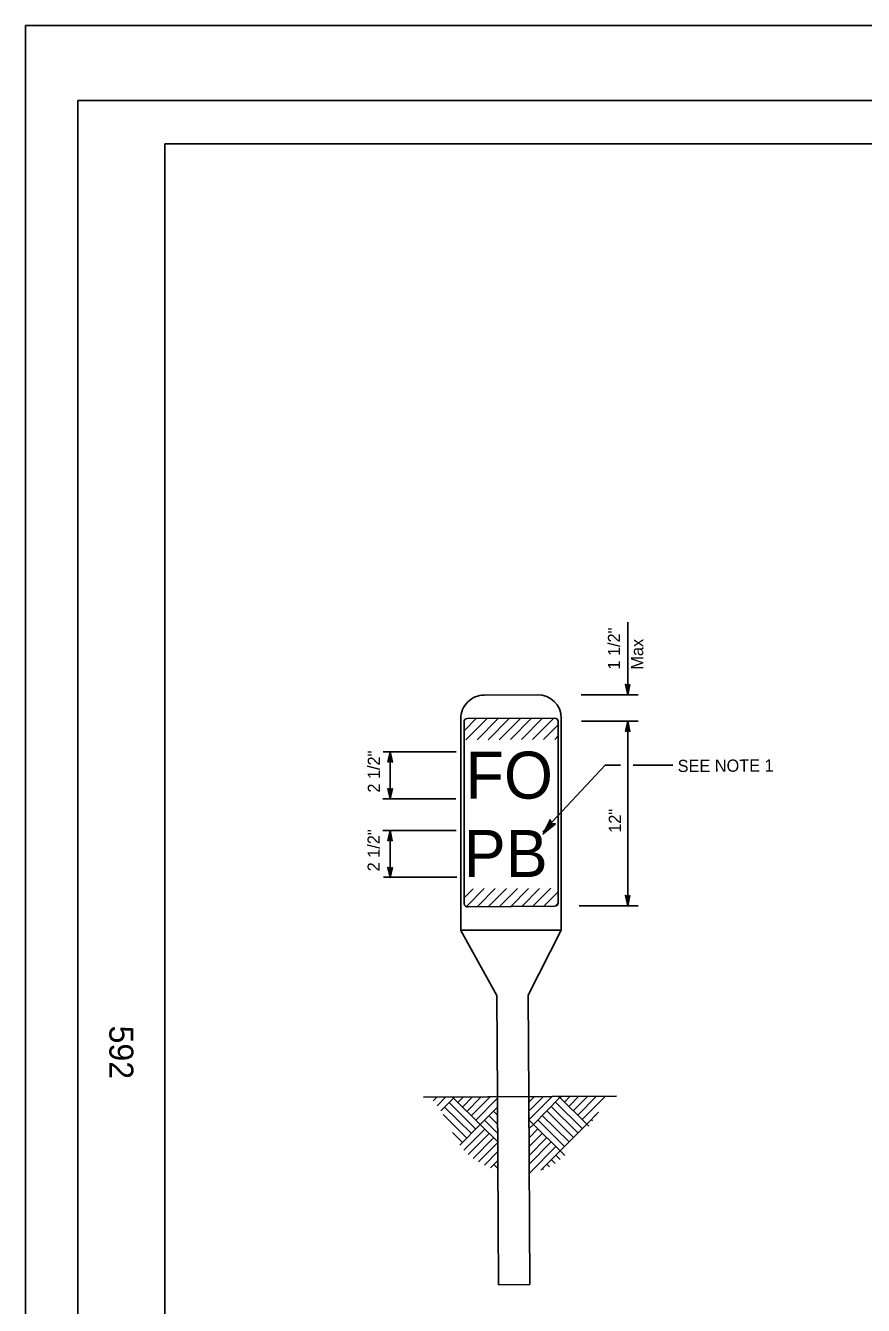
# Model space of a CAD drawing. Extents: x -893 to 867, y -474 to 712.
# Drawn here: x -893 to -412, y -24 to 712 of the extents above; entities that cross this region are included whole.
import ezdxf

# ---------------------------------------------------------------- set-up
doc = ezdxf.new("R2010")
doc.units = 0
for name, color, linetype in [('48 Elect Anno', 7, 'Continuous'), ('60 Nongeo Data', 7, 'Continuous'), ('border_PLOTTING-ELEMENTS', 7, 'Continuous'), ('border_rw_22x34_Cut_Lines', 7, 'Continuous'), ('border_SHEET', 7, 'Continuous'), ('border_WITHIN-BORDER-anno', 7, 'Continuous')]:
    doc.layers.add(name, color=color, linetype=linetype)

msp = doc.modelspace()

# ---------------------------------------------------------------- linework, layer by layer
at = {"layer": '48 Elect Anno'}
for p, q in [((-547.66, 369.19), (-547.66, 327.39)), ((-684.03, 294.64), (-684.03, 267.51)), ((-684.15, 249.39), (-684.15, 222.27))]:
    msp.add_line(p, q, dxfattribs=at)
for points in [[(-546.35, 333.3), (-547.66, 327.39), (-548.97, 333.3), (-548.62, 333.09), (-547.67, 328.76), (-546.7, 333.09), (-547.04, 332.88), (-547.66, 330.11), (-548.28, 332.88), (-547.93, 332.67), (-547.66, 331.47), (-547.39, 332.67), (-547.66, 332.51), (-548.97, 333.3), (-547.66, 332.51)], [(-548.98, 306.32), (-547.66, 312.22), (-546.36, 306.31), (-546.7, 306.53), (-547.66, 310.85), (-548.63, 306.52), (-548.29, 306.73), (-547.67, 309.5), (-547.05, 306.74), (-547.4, 306.95), (-547.67, 308.14), (-547.94, 306.94), (-547.66, 307.1), (-546.36, 306.31), (-547.66, 307.1)], [(-685.35, 288.73), (-684.03, 294.64), (-682.72, 288.73), (-683.07, 288.94), (-684.02, 293.27), (-685, 288.94), (-684.65, 289.15), (-684.03, 291.92), (-683.42, 289.15), (-683.77, 289.36), (-684.03, 290.56), (-684.3, 289.36), (-684.03, 289.52), (-682.72, 288.73), (-684.03, 289.52)], [(-682.71, 273.42), (-684.03, 267.51), (-685.34, 273.42), (-684.99, 273.21), (-684.03, 268.88), (-683.06, 273.21), (-683.41, 273), (-684.03, 270.23), (-684.64, 273), (-684.29, 272.79), (-684.03, 271.59), (-683.76, 272.79), (-684.03, 272.63), (-685.34, 273.42), (-684.03, 272.63)], [(-685.47, 243.49), (-684.15, 249.39), (-682.84, 243.49), (-683.19, 243.7), (-684.15, 248.03), (-685.12, 243.7), (-684.77, 243.91), (-684.15, 246.68), (-683.54, 243.91), (-683.89, 244.12), (-684.16, 245.32), (-684.42, 244.11), (-684.15, 244.28), (-682.84, 243.49), (-684.15, 244.28)], [(-682.83, 228.18), (-684.15, 222.27), (-685.46, 228.18), (-685.11, 227.97), (-684.16, 223.64), (-683.18, 227.97), (-683.53, 227.76), (-684.15, 224.99), (-684.76, 227.76), (-684.41, 227.55), (-684.15, 226.35), (-683.88, 227.55), (-684.15, 227.39), (-685.46, 228.18), (-684.15, 227.39)], [(-546.35, 212.02), (-547.66, 206.12), (-548.97, 212.02), (-548.62, 211.81), (-547.67, 207.48), (-546.7, 211.81), (-547.04, 211.6), (-547.66, 208.83), (-548.28, 211.6), (-547.93, 211.39), (-547.66, 210.19), (-547.39, 211.4), (-547.66, 211.23), (-548.97, 212.02), (-547.66, 211.23)]]:
    msp.add_lwpolyline(points, close=True, dxfattribs=at)
at = {"layer": '60 Nongeo Data'}
for p, q in [((-599.41, 327.39), (-630.04, 327.23)), ((-541.66, 327.39), (-574.43, 327.39)), ((-643.47, 313.64), (-643.47, 191.94)), ((-641.66, 311.85), (-641.66, 207.17)), ((-641.63, 306.73), (-634.75, 313.69)), ((-640.53, 301.45), (-628.38, 313.73)), ((-589.43, 313.94), (-639.87, 313.66)), ((-634.16, 301.48), (-622.01, 313.76)), ((-627.79, 301.52), (-615.65, 313.79)), ((-621.42, 301.55), (-609.28, 313.83)), ((-615.05, 301.59), (-602.91, 313.86)), ((-608.69, 301.62), (-596.54, 313.9)), ((-602.32, 301.66), (-590.17, 313.93)), ((-595.95, 301.69), (-587.61, 310.12)), ((-587.62, 312.15), (-587.62, 207.66)), ((-585.83, 313.96), (-585.83, 192.1)), ((-574.11, 312.22), (-541.66, 312.22)), ((-547.66, 206.12), (-547.66, 312.22)), ((-589.58, 301.73), (-587.57, 303.75)), ((-688.09, 294.64), (-646.26, 294.64)), ((-688.27, 267.51), (-646.31, 267.51)), ((-688.22, 249.39), (-646.16, 249.39)), ((-687.99, 222.57), (-645.88, 222.57)), ((-641.61, 210.7), (-636.46, 215.9)), ((-640.13, 205.79), (-630.09, 215.94)), ((-633.97, 205.61), (-623.73, 215.97)), ((-627.6, 205.65), (-617.36, 216.01)), ((-621.24, 205.68), (-610.99, 216.04)), ((-614.87, 205.72), (-604.62, 216.08)), ((-608.5, 205.75), (-598.25, 216.11)), ((-602.13, 205.79), (-591.88, 216.15)), ((-595.76, 205.82), (-587.62, 214.06)), ((-589.39, 205.86), (-587.63, 207.57)), ((-541.66, 206.12), (-575.6, 206.12)), ((-589.47, 205.86), (-639.28, 205.58)), ((-622.79, 154.63), (-643.47, 191.94)), ((-643.4, 192.06), (-585.93, 192.06)), ((-604.77, 154.73), (-585.83, 192.1)), ((-622.79, 154.63), (-622.47, 96.89)), ((-604.77, 154.73), (-604.46, 96.71)), ((-664.99, 96.14), (-554.01, 96.75)), ((-659.42, 93.94), (-657.21, 96.18)), ((-657.13, 91.14), (-652.11, 96.21)), ((-647.73, 95.52), (-648.45, 96.23)), ((-647.73, 95.52), (-647.02, 96.24)), ((-645.17, 92.99), (-641.92, 96.26)), ((-642.61, 90.45), (-636.83, 96.29)), ((-640.04, 87.92), (-631.73, 96.32)), ((-637.48, 85.39), (-626.64, 96.35)), ((-622.47, 96.17), (-621.88, -11.71)), ((-604.46, 96.54), (-603.86, -11.61)), ((-604.44, 93.18), (-601.17, 96.49)), ((-604.41, 88.09), (-596.07, 96.52)), ((-604.35, 83.02), (-590.98, 96.54)), ((-601.79, 80.49), (-586.59, 95.85)), ((-586.59, 95.85), (-587.31, 96.56)), ((-586.59, 95.85), (-585.88, 96.57)), ((-571.22, 80.65), (-586.59, 95.85)), ((-584.03, 93.32), (-580.79, 96.6)), ((-581.47, 90.79), (-575.69, 96.63)), ((-578.91, 88.25), (-570.6, 96.65)), ((-576.35, 85.72), (-565.5, 96.68)), ((-573.78, 83.19), (-560.41, 96.71)), ((-654.97, 88.2), (-647.73, 95.52)), ((-637.43, 75.2), (-652.8, 90.4)), ((-634.89, 77.76), (-650.26, 92.96)), ((-632.36, 80.32), (-647.73, 95.52)), ((-634.92, 82.85), (-622.46, 95.45)), ((-632.36, 80.32), (-622.43, 90.35)), ((-576.29, 75.53), (-591.66, 90.73)), ((-573.76, 78.09), (-589.12, 93.29)), ((-639.96, 72.63), (-653.61, 86.14)), ((-622.35, 75.49), (-629.83, 82.88)), ((-622.38, 80.58), (-627.29, 85.44)), ((-622.41, 85.68), (-624.76, 88)), ((-601.79, 80.49), (-604.38, 83.05)), ((-583.89, 67.85), (-599.26, 83.05)), ((-581.36, 70.41), (-596.72, 85.61)), ((-578.82, 72.97), (-594.19, 88.17)), ((-571.22, 80.65), (-564.45, 87.5)), ((-567.96, 82.49), (-568.69, 83.21)), ((-565.86, 85.48), (-566.16, 85.78)), ((-642.49, 70.07), (-648.24, 75.76)), ((-644.08, 68.47), (-632.36, 80.32)), ((-641.8, 65.66), (-629.8, 77.79)), ((-639.23, 63.13), (-627.24, 75.25)), ((-622.33, 70.39), (-632.36, 80.32)), ((-604.35, 77.9), (-601.79, 80.49)), ((-604.33, 77.92), (-604.35, 77.95)), ((-604.33, 72.8), (-599.23, 77.95)), ((-604.3, 67.71), (-596.67, 75.42)), ((-586.42, 65.29), (-601.79, 80.49)), ((-586.42, 65.29), (-571.22, 80.65)), ((-570.07, 79.51), (-571.22, 80.65)), ((-636.39, 60.87), (-624.68, 72.72)), ((-633.31, 58.87), (-622.32, 69.97)), ((-604.27, 62.61), (-594.11, 72.89)), ((-604.24, 57.52), (-591.55, 70.35)), ((-603.94, 52.7), (-588.98, 67.82)), ((-629.99, 57.11), (-622.3, 64.88)), ((-626.42, 55.59), (-622.27, 59.78)), ((-597.51, 54.07), (-586.42, 65.29)), ((-589.36, 58.05), (-591.49, 60.16)), ((-586.44, 60.24), (-588.96, 62.72)), ((-583.75, 62.64), (-586.42, 65.29)), ((-622.24, 55.11), (-624.59, 57.43)), ((-596.08, 54.57), (-596.56, 55.04)), ((-592.55, 56.14), (-594.02, 57.6)), ((-621.88, -11.71), (-603.86, -11.61))]:
    msp.add_line(p, q, dxfattribs=at)
for points in [[(-596.38, 248.55), (-560.61, 286.88), (-551.88, 286.88)], [(-544.56, 286.88), (-521.74, 286.88)]]:
    msp.add_lwpolyline(points, dxfattribs=at)
msp.add_lwpolyline([(-589.19, 253.13), (-596.25, 247.43), (-592.27, 255.58), (-592.06, 255.01), (-594.98, 249.04), (-589.79, 253.21), (-590.4, 253.29), (-593.71, 250.62), (-591.85, 254.44), (-591.63, 253.87), (-592.44, 252.21), (-591, 253.37), (-591.47, 253.44), (-592.27, 255.58), (-591.47, 253.44)], close=True, dxfattribs=at)
for centre, radius, start, end in [((-629.96, 313.72), 13.51, 90.31334, 180.31334), ((-599.34, 313.88), 13.51, 0.31334, 90.31334), ((-639.86, 311.86), 1.8, 90.31334, 180.31334), ((-589.42, 312.14), 1.8, 0.31334, 90.31334), ((-639.68, 207.57), 2.02, 191.39015, 281.39015), ((-589.46, 207.7), 1.85, 269.81287, 359.81287)]:
    msp.add_arc(centre, radius, start, end, dxfattribs=at)
at = {"layer": 'border_PLOTTING-ELEMENTS'}
for points in [[(-893.46, -474.04), (866.54, -474.04), (866.54, 711.96), (-893.46, 711.96)], [(-863.46, 668.96), (836.54, 668.96), (836.54, -431.04), (-863.46, -431.04)]]:
    msp.add_lwpolyline(points, close=True, dxfattribs=at)
at = {"layer": 'border_rw_22x34_Cut_Lines'}
msp.add_lwpolyline([(-863.46, 668.96), (836.54, 668.96), (836.54, -431.04), (-863.46, -431.04)], close=True, dxfattribs=at)
at = {"layer": 'border_SHEET'}
for p, q in [((-813.46, 643.95), (811.54, 643.95)), ((-813.46, -406.05), (-813.46, 643.95))]:
    msp.add_line(p, q, dxfattribs=at)

# ---------------------------------------------------------------- texts
at = {"layer": '60 Nongeo Data'}
for s, rotation, p in [('1 1/2"', 90, (-552.04, 341.82)), ('Max', 90, (-538.74, 341.82)), ('2 1/2"', 90, (-689.96, 271.12)), ('SEE NOTE 1', 0.31334, (-518.95, 282.97)), ('12"', 90.31334, (-551.54, 248.09)), ('2 1/2"', 90, (-690.08, 225.88))]:
    msp.add_text(s, height=7, rotation=rotation, dxfattribs=at).set_placement(p)
for s, p in [('FO', (-640.78, 267.67)), ('PB', (-641.82, 222.63))]:
    msp.add_text(s, height=27.02, dxfattribs=at).set_placement(p)
at = {"layer": 'border_WITHIN-BORDER-anno'}
msp.add_text('592', height=13.779, rotation=270, dxfattribs=at).set_placement((-845.36, 137.24))

doc.saveas('drawing.dxf')
